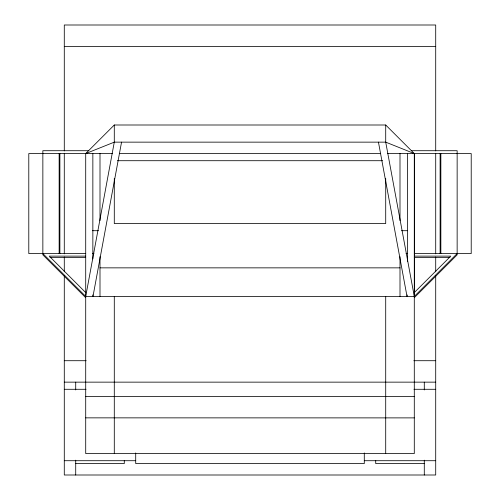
<?xml version="1.0" encoding="UTF-8"?>
<svg xmlns="http://www.w3.org/2000/svg" width="500" height="500" viewBox="0 0 500 500"><rect width="100%" height="100%" fill="white"/><g stroke="black" fill="none" stroke-linecap="round" stroke-linejoin="round"><path stroke-width="0.75" d="M414.519 153.569L414.519 296.431L85.712 296.431L114.288 142.144L114.288 125L385.712 125L414.288 153.569L414.288 453.569L85.712 453.569L85.712 153.569L114.288 125M92.938 296.656L121.55 142.144M414.288 292.594L450.756 256.125L414.288 256.125M457.144 253.569L414.288 296.431L385.712 142.144L385.712 125M414.288 297.706L457.144 254.85L457.144 150.712L411.431 150.712M85.712 153.569L114.288 142.144L385.712 142.144L414.288 153.569M64.287 46.431L435.712 46.431M88.569 150.712L42.856 150.712L42.856 254.85L85.712 297.706M112.5 153.569L28.788 153.569L28.788 253.569L85.712 253.569M119.275 153.569L380.725 153.569M387.5 153.569L471.213 153.569L471.213 253.569L414.288 253.569M117.406 160.712L382.594 160.712M92.481 230.694L98.494 230.694M401.506 230.694L407.519 230.694M92.481 253.569L93.987 253.569M406.012 253.569L407.519 253.569M85.712 256.125L49.244 256.125L85.712 292.594M50.019 257.406L85.712 257.406M414.288 257.406L449.981 257.406M100 267.856L400 267.856M64.287 360.712L86.137 360.712M413.862 360.712L435.712 360.712M64.287 382.144L435.712 382.144M64.287 389.288L86.025 389.288M413.975 389.288L435.712 389.288M85.712 396.431L414.288 396.431M85.712 417.856L414.288 417.887M64.287 460.712L135.712 460.712M364.288 460.712L435.712 460.712M75.713 463.569L124.288 463.569L124.288 460.469M424.288 463.569L375.712 463.569L375.712 460.469M42.856 253.569L85.712 296.431M378.45 142.144L407.062 296.656M440.856 153.569L440.856 253.569M440.112 153.569L440.112 253.569M435.712 150.931L435.712 25L64.287 25L64.287 150.931M435.712 153.269L435.712 253.875M435.712 256.994L435.712 271.812M435.712 275.706L435.712 475L64.287 475L64.287 275.706M424.288 382.144L424.288 389.944M424.288 460.175L424.288 475M407.375 153.569L407.375 261.3M407.144 294.894L407.144 296.431M400 153.569L400 220.569M400 256.688L400 296.625M385.712 178.556L385.712 223.55L114.288 223.55L114.288 178.556M385.712 296.431L385.712 453.569M364.288 452.95L364.288 463.569L135.712 463.569L135.712 452.95M114.288 296.431L114.288 453.569M100 153.569L100 220.569M100 256.688L100 296.625M92.856 153.569L92.856 258.956M92.856 294.869L92.856 296.431M75.713 382.144L75.713 389.944M75.713 460.175L75.713 475M64.287 153.269L64.287 253.875M64.287 256.994L64.287 271.812M59.887 153.569L59.887 253.569M59.144 153.569L59.144 253.569"/></g></svg>
